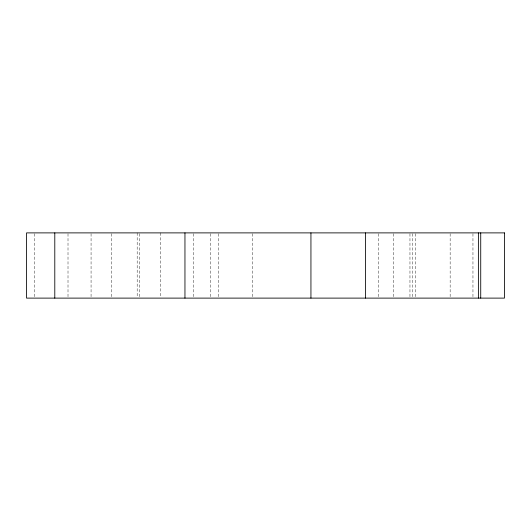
<?xml version="1.0" encoding="UTF-8"?>
<svg xmlns="http://www.w3.org/2000/svg" width="531" height="531" viewBox="0 0 531 531"><rect width="100%" height="100%" fill="white"/><g stroke="black" fill="none" stroke-linecap="round" stroke-linejoin="round"><path stroke-width="0.4" stroke-dasharray="2.65 1.99" d="M472.955 233.72L472.955 297.28M450.149 233.72L450.149 297.28M415.514 233.72L415.514 297.28M412.222 233.72L412.222 297.28M409.959 233.72L409.959 297.28M393.67 233.72L393.67 297.28M378.457 233.72L378.457 297.28M252.471 233.72L252.471 297.28M218.712 233.72L218.712 297.28M210.269 233.72L210.269 297.28M193.39 233.72L193.39 297.28M160.236 232.89L160.236 297.28M139.507 233.72L139.507 297.28M137.177 232.89L137.177 297.28M111.271 233.72L111.271 297.28M91.066 233.72L91.066 297.28M68.008 233.72L68.008 297.28M34.249 233.72L34.249 297.28"/><path stroke-width="0.8" d="M480.728 232.89L480.728 298.11M478.391 232.89L478.391 298.11M365.428 232.89L365.428 298.11M310.94 232.89L310.94 298.11M184.954 232.89L184.954 298.11M54.793 232.89L54.793 298.11M504.45 232.89L26.55 232.89L26.55 298.11L504.45 298.11L504.45 232.89"/></g></svg>
